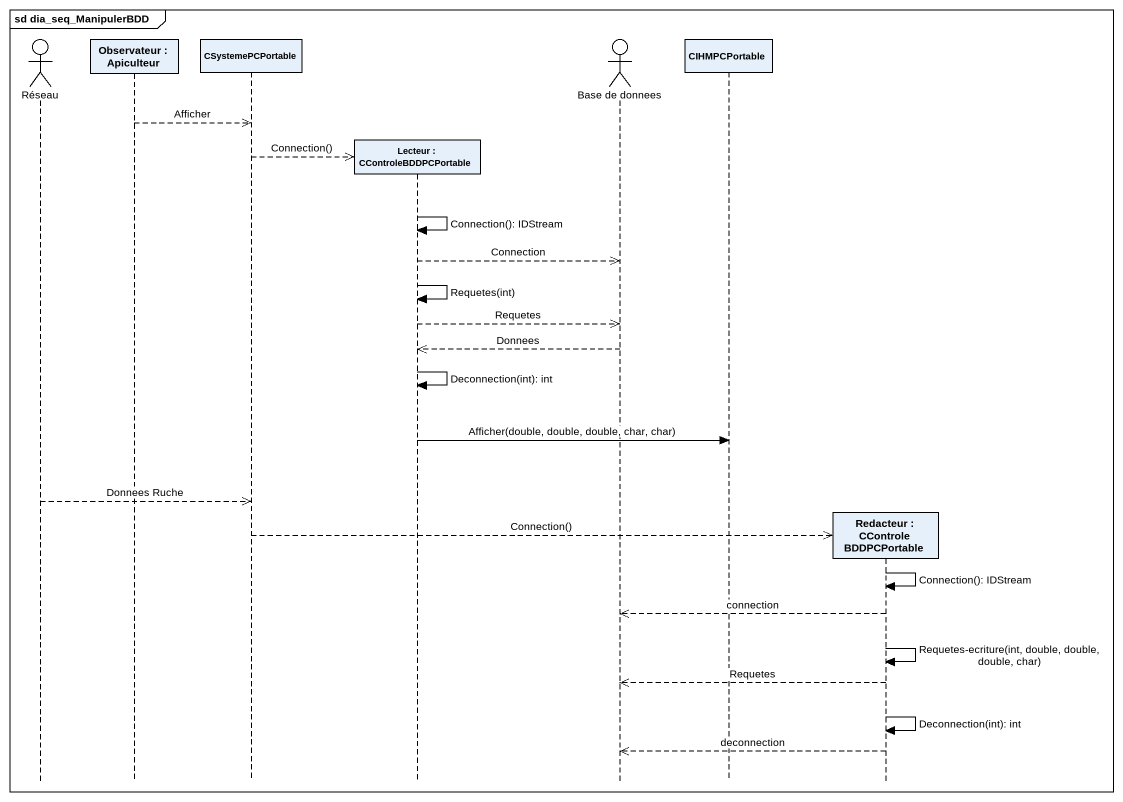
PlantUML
@startuml
mainframe sd dia_seq_ManipulerBDD
hide footbox
actor Réseau
participant "Observateur : Apiculteur" as Observateur
participant CSystemePCPortable
participant "Lecteur : CControleBDDPCPortable" as Lecteur
actor "Base de donnees" as Base_de_donnees
participant CIHMPCPortable
participant "Redacteur : CControleBDDPCPortable" as Redacteur

Observateur -->> CSystemePCPortable : Afficher
CSystemePCPortable -->> Lecteur ** : Connection()
Lecteur -> Lecteur : Connection(): IDStream
Lecteur -->> Base_de_donnees : Connection
Lecteur -> Lecteur : Requetes(int)
Lecteur -->> Base_de_donnees : Requetes
Base_de_donnees -->> Lecteur : Donnees
Lecteur -> Lecteur : Deconnection(int): int
Lecteur -> CIHMPCPortable : Afficher(double, double, double, char, char)
Réseau -->> CSystemePCPortable : Donnees Ruche
CSystemePCPortable -->> Redacteur ** : Connection()
Redacteur -> Redacteur : Connection(): IDStream
Redacteur -->> Base_de_donnees : connection
Redacteur -> Redacteur : Requetes-ecriture(int, double, double, double, char)
Redacteur -->> Base_de_donnees : Requetes
Redacteur -> Redacteur : Deconnection(int): int
Redacteur -->> Base_de_donnees : deconnection
@enduml
